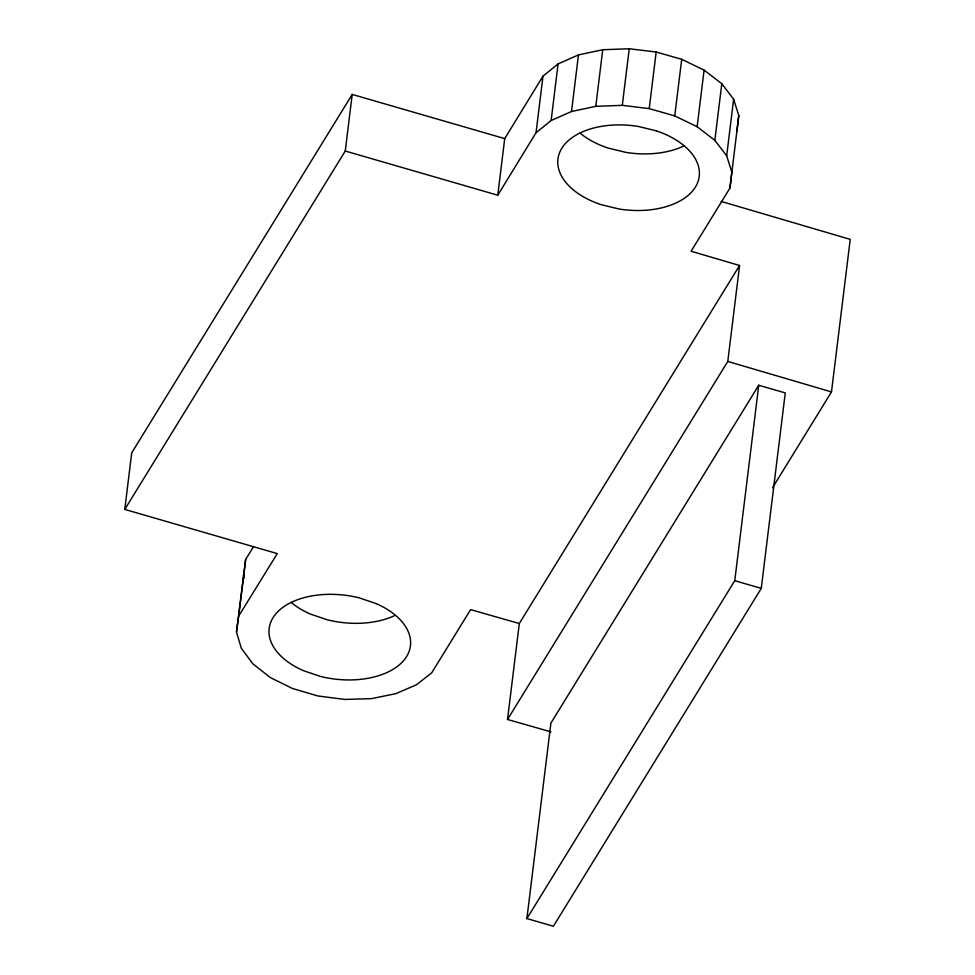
<?xml version="1.0" encoding="UTF-8"?>
<svg xmlns="http://www.w3.org/2000/svg" width="975" height="975" viewBox="0 0 975 975"><rect width="100%" height="100%" fill="white"/><g stroke="black" fill="none" stroke-linecap="round" stroke-linejoin="round"><path stroke-width="1.46" d="M729.946 188.09L731.823 172.1L726.68 155.805L714.846 140.327L697.137 126.726L674.749 115.903L649.228 108.615L622.294 105.349L595.786 106.336L571.521 111.503L551.143 120.51L536.043 132.722L497.774 195.219L345.26 151.028L124.776 509.413L277.29 553.605L238.717 616.005L236.486 631.958L241.3 648.253L252.83 663.804L270.282 677.527L292.476 688.496L317.887 695.967L344.797 699.428L371.365 698.648L395.777 693.676L416.374 684.84L431.754 672.762L470.608 609.619L519.309 623.525L739.574 265.493L691.092 251.233L729.946 188.09L738.782 115.501L733.627 99.206L721.793 83.728L704.084 70.115L681.708 59.304L656.175 52.016L629.241 48.75L602.733 49.737L578.467 54.905L558.09 63.911L542.99 76.123L504.721 138.621L497.774 195.219M736.893 131.491L738.782 115.501M124.776 509.413L131.722 452.814L352.207 94.429L504.721 138.621M236.486 631.958L245.663 559.406L253.537 546.67M238.717 616.005L245.663 559.406M345.26 151.028L352.207 94.429M536.043 132.722L542.99 76.123M551.143 120.51L558.09 63.911M571.521 111.503L578.467 54.905M550.924 731.872L507.524 719.477L519.309 623.525M595.786 106.336L602.733 49.737M622.294 105.349L629.241 48.75M526.902 918.572L550.899 723.121L758.757 385.247L785.265 392.925L761.268 588.376L553.398 926.25L526.902 918.572L734.76 580.698L758.757 385.247M649.228 108.615L656.175 52.016M674.749 115.903L681.708 59.304M697.137 126.726L704.084 70.115M714.846 140.327L721.793 83.728M726.68 155.805L733.627 99.206M507.524 719.477L727.789 361.445L739.574 265.493M772.553 487.719L831.492 391.926L850.224 239.375L721.232 201.447M734.76 580.698L761.268 588.376M727.789 361.445L831.492 391.926M243.433 575.36L244.238 578.077M683.975 145.909A71.175 42.242 7 0 1 625.865 152.38L608.034 148.042A71.175 42.242 7 0 1 580.113 133.136M394.838 615.493A71.175 42.242 7 0 1 327.356 619.82L310.379 614.079A71.175 42.242 7 0 1 291.025 602.331M656.102 130.772L638.259 126.433A71.175 42.242 7 0 0 560.284 151.064A71.175 42.242 7 0 0 601.087 204.64L618.918 208.979A71.175 42.242 7 0 0 696.893 184.348A71.175 42.242 7 0 0 656.102 130.772M376.155 603.586L359.178 597.846A71.175 42.242 7 0 0 274.779 615.14A71.175 42.242 7 0 0 303.432 670.678L320.409 676.418A71.175 42.242 7 0 0 404.808 659.124A71.175 42.242 7 0 0 376.155 603.586"/></g></svg>
